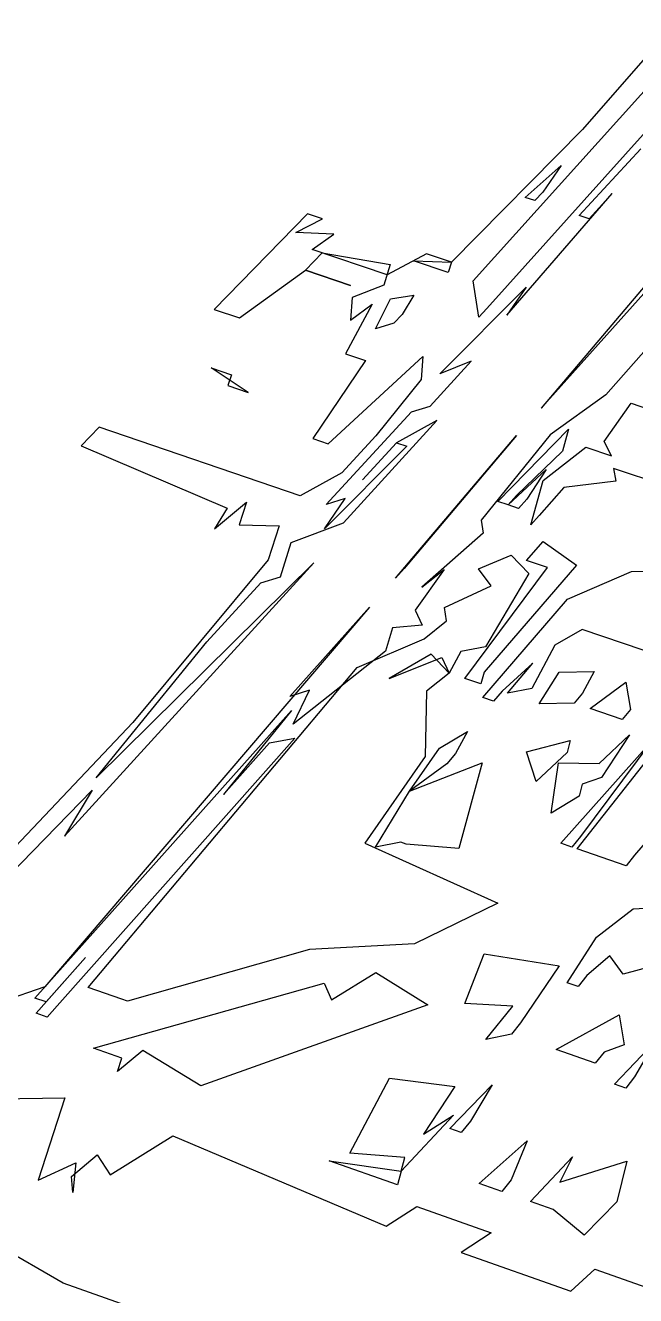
# Model space of a CAD drawing. Extents: x -685 to 123, y -1272 to 108.
# Drawn here: x -190.3 to -149, y -28.8 to 57.2 of the extents above; entities that cross this region are included whole.
import ezdxf

# ---------------------------------------------------------------- set-up
doc = ezdxf.new("R2010")
doc.units = 0

msp = doc.modelspace()

# ---------------------------------------------------------------- linework, layer by layer
for p, q in [((-133.4394, 57.1553), (-155.4017, 31.2499)), ((-146.8089, 56.7435), (-152.5992, 50.1201)), ((-160.0003, 39.8655), (-147.2001, 54.0621)), ((-144.7521, 53.9561), (-159.0676, 38.0025)), ((-155.4017, 31.2499), (-137.2808, 51.4768)), ((-152.5992, 50.1201), (-161.4734, 41.131)), ((-152.8194, 44.2938), (-148.6567, 48.8057)), ((-156.4785, 45.5187), (-154.0304, 47.6693)), ((-154.0304, 47.6693), (-155.2826, 45.8647)), ((-157.7125, 37.5462), (-150.5824, 45.7783)), ((-155.2826, 45.8647), (-155.8137, 45.2962)), ((-150.5824, 45.7783), (-152.1534, 44.0709)), ((-155.8137, 45.2962), (-156.4785, 45.5187)), ((-171.2075, 44.4035), (-177.5281, 37.9334)), ((-172.0032, 43.132), (-170.2026, 44.0656)), ((-170.2026, 44.0656), (-171.2075, 44.4035)), ((-152.1534, 44.0709), (-152.8194, 44.2938)), ((-169.4232, 43.0351), (-172.0032, 43.132)), ((-170.8881, 41.9828), (-169.4232, 43.0351)), ((-171.3491, 40.5819), (-170.2144, 41.756)), ((-165.8302, 40.2797), (-170.8881, 41.9828)), ((-170.2144, 41.756), (-165.6097, 40.9803)), ((-163.1549, 41.6963), (-165.8302, 40.2797)), ((-161.4734, 41.131), (-163.1549, 41.6963)), ((-175.8237, 37.3569), (-171.3491, 40.5819)), ((-171.3491, 40.5819), (-168.3053, 39.5558)), ((-168.3053, 39.5558), (-171.3491, 40.5819)), ((-165.6097, 40.9803), (-166.0516, 39.5766)), ((-161.686, 40.4325), (-164.0438, 41.2256)), ((-164.0438, 41.2256), (-161.4734, 41.131)), ((-161.4734, 41.131), (-161.686, 40.4325)), ((-143.6553, 40.475), (-151.0248, 32.1552)), ((-166.0516, 39.5766), (-168.1928, 38.7348)), ((-159.6165, 37.4085), (-160.0003, 39.8655)), ((-168.1928, 38.7348), (-168.3067, 37.1986)), ((-165.5961, 38.6425), (-164.0216, 38.8926)), ((-164.0216, 38.8926), (-164.7992, 37.5902)), ((-162.2642, 33.5696), (-156.421, 39.4324)), ((-156.421, 39.4324), (-157.7125, 37.5462)), ((-177.5281, 37.9334), (-175.8237, 37.3569)), ((-166.836, 38.2772), (-168.6502, 34.9307)), ((-168.3067, 37.1986), (-166.836, 38.2772)), ((-166.6044, 36.6238), (-165.5961, 38.6425)), ((-159.0676, 38.0025), (-159.6165, 37.4085)), ((-165.3602, 36.993), (-166.6044, 36.6238)), ((-164.7992, 37.5902), (-165.3602, 36.993)), ((-152.9517, 1.4176), (-124.4229, 37.7787)), ((-167.2811, 34.4676), (-170.8578, 29.1913)), ((-169.8166, 28.8376), (-163.4144, 34.754)), ((-168.6502, 34.9307), (-167.2811, 34.4676)), ((-163.4144, 34.754), (-163.5114, 33.1926)), ((-162.9204, 31.3865), (-160.1231, 34.4353)), ((-160.1231, 34.4353), (-162.2642, 33.5696)), ((-175.2215, 32.3121), (-177.7316, 33.9779)), ((-177.7316, 33.9779), (-176.3555, 33.5112)), ((-176.3555, 33.5112), (-176.6009, 32.7802)), ((-176.6009, 32.7802), (-175.2215, 32.3121)), ((-163.5114, 33.1926), (-166.5795, 29.3793)), ((-151.0248, 32.1552), (-154.7792, 29.4361)), ((-169.9501, 24.7275), (-164.1755, 31.004)), ((-164.1755, 31.004), (-162.9204, 31.3865)), ((-151.1271, 29.004), (-149.3117, 31.5771)), ((-149.3117, 31.5771), (-145.8815, 30.4195)), ((-168.783, 23.4889), (-162.4506, 30.4196)), ((-162.4506, 30.4196), (-165.1935, 28.9089)), ((-185.3145, 29.9627), (-186.5443, 28.7038)), ((-171.7017, 25.3243), (-185.3145, 29.9627)), ((-166.5795, 29.3793), (-168.8937, 26.8709)), ((-165.2506, 19.7405), (-157.0577, 29.4014)), ((-157.0577, 29.4014), (-164.6671, 20.3926)), ((-154.7792, 29.4361), (-159.4595, 23.6619)), ((-158.329, 24.9346), (-153.5408, 29.8204)), ((-153.5408, 29.8204), (-153.9474, 28.3482)), ((-186.5443, 28.7038), (-176.6476, 24.482)), ((-170.8578, 29.1913), (-169.8166, 28.8376)), ((-164.5002, 28.6736), (-170.0746, 23.0855)), ((-165.1935, 28.9089), (-167.4987, 26.3964)), ((-167.4987, 26.3964), (-165.1935, 28.9089)), ((-165.1935, 28.9089), (-164.5002, 28.6736)), ((-155.2582, 26.3555), (-152.3624, 28.6182)), ((-152.3624, 28.6182), (-150.6344, 28.0334)), ((-150.6344, 28.0334), (-151.1271, 29.004)), ((-153.9474, 28.3482), (-157.0696, 25.3309)), ((-168.8937, 26.8709), (-171.7017, 25.3243)), ((-157.6308, 24.6974), (-155.051, 27.1005)), ((-155.051, 27.1005), (-156.3723, 25.0941)), ((-145.2836, 25.4147), (-150.4861, 27.1762)), ((-150.4861, 27.1762), (-150.3373, 26.3158)), ((-156.0944, 23.3479), (-155.2582, 26.3555)), ((-153.8674, 25.8838), (-155.5347, 23.9852)), ((-150.3373, 26.3158), (-153.8674, 25.8838)), ((-170.0746, 23.0855), (-168.6636, 25.1268)), ((-168.6636, 25.1268), (-169.9501, 24.7275)), ((-157.6308, 24.6974), (-158.329, 24.9346)), ((-157.0696, 25.3309), (-157.6308, 24.6974)), ((-156.3723, 25.0941), (-156.9323, 24.4601)), ((-177.5035, 23.0731), (-175.3449, 24.8833)), ((-176.6476, 24.482), (-177.5035, 23.0731)), ((-175.3449, 24.8833), (-175.8425, 23.358)), ((-156.9323, 24.4601), (-157.6308, 24.6974)), ((-175.8425, 23.358), (-173.131, 23.2816)), ((-173.131, 23.2816), (-173.8682, 20.9746)), ((-172.3177, 22.1541), (-168.783, 23.4889)), ((-159.4595, 23.6619), (-159.3261, 22.7834)), ((-155.5347, 23.9852), (-156.0944, 23.3479)), ((-159.3261, 22.7834), (-163.4801, 19.1358)), ((-173.0519, 19.8359), (-172.3177, 22.1541)), ((-156.3777, 20.943), (-155.253, 22.2311)), ((-155.253, 22.2311), (-153.0008, 20.6306)), ((-131.5334, 21.5694), (-149.0678, 0.988)), ((-187.668, 2.2856), (-170.7938, 20.7802)), ((-170.7938, 20.7802), (-185.5158, 6.2322)), ((-173.8682, 20.9746), (-183.0409, 9.9784)), ((-159.6287, 20.3679), (-157.4336, 21.3026)), ((-157.4336, 21.3026), (-156.2378, 20.0552)), ((-154.9691, 20.4633), (-156.3777, 20.943)), ((-174.3643, 19.4222), (-173.0519, 19.8359)), ((-164.6671, 20.3926), (-165.2506, 19.7405)), ((-161.968, 20.32), (-163.9364, 17.5786)), ((-163.4801, 19.1358), (-161.968, 20.32)), ((-160.5572, 12.9542), (-154.9691, 20.4633)), ((-158.7874, 19.235), (-159.6287, 20.3679)), ((-153.0008, 20.6306), (-159.2581, 13.3815)), ((-156.2378, 20.0552), (-159.1733, 15.0874)), ((-153.6217, 18.32), (-149.2795, 20.1992)), ((-149.2795, 20.1992), (-146.9727, 20.247)), ((-178.0287, 15.4337), (-174.3643, 19.4222)), ((-161.9326, 17.752), (-158.7874, 19.235)), ((-159.3436, 11.6622), (-153.6217, 18.32)), ((-167.0135, 17.7699), (-188.9982, -7.9155)), ((-172.4182, 11.7284), (-167.0135, 17.7699)), ((-163.9364, 17.5786), (-163.4534, 16.5518)), ((-161.8021, 16.8488), (-161.9326, 17.752)), ((-165.4664, 16.376), (-165.9337, 14.797)), ((-163.4534, 16.5518), (-165.4664, 16.376)), ((-163.3254, 15.643), (-161.8021, 16.8488)), ((-167.8411, 13.699), (-163.3254, 15.643)), ((-152.6185, 16.28), (-154.4605, 15.1985)), ((-146.212, 14.0933), (-152.6185, 16.28)), ((-185.5158, 6.2322), (-178.0287, 15.4337)), ((-165.9337, 14.797), (-172.1937, 9.8594)), ((-160.8248, 14.787), (-161.6336, 13.3231)), ((-159.1733, 15.0874), (-160.8248, 14.787)), ((-154.4605, 15.1985), (-156.03, 12.2757)), ((-162.8391, 14.6081), (-165.6857, 12.9593)), ((-165.6857, 12.9593), (-162.1234, 14.363)), ((-161.6336, 13.3231), (-162.8391, 14.6081)), ((-162.1234, 14.363), (-161.6336, 13.3231)), ((-155.9576, 13.9872), (-158.0436, 12.0926)), ((-157.6842, 11.9694), (-155.9576, 13.9872)), ((-186.0576, -7.9545), (-167.8411, 13.699)), ((-161.6336, 13.3231), (-163.1683, 12.0954)), ((-159.4803, 12.585), (-160.5572, 12.9542)), ((-159.2581, 13.3815), (-159.4803, 12.585)), ((-155.5269, 11.23), (-154.169, 13.3752)), ((-154.169, 13.3752), (-151.8135, 13.4333)), ((-151.8135, 13.4333), (-152.5876, 11.967)), ((-171.0878, 12.1616), (-172.4182, 11.7284)), ((-172.1937, 9.8594), (-171.0878, 12.1616)), ((-163.1683, 12.0954), (-163.241, 7.6754)), ((-158.0436, 12.0926), (-158.6239, 11.4154)), ((-156.03, 12.2757), (-157.6842, 11.9694)), ((-152.0779, 10.9219), (-149.667, 12.6993)), ((-149.667, 12.6993), (-149.3556, 10.8605)), ((-158.6239, 11.4154), (-159.3436, 11.6622)), ((-153.1565, 11.2913), (-155.5269, 11.23)), ((-152.5876, 11.967), (-153.1565, 11.2913)), ((-189.6737, -8.6726), (-172.3062, 10.7958)), ((-172.3062, 10.7958), (-176.9036, 5.1042)), ((-149.9191, 10.1824), (-152.0779, 10.9219)), ((-149.3556, 10.8605), (-149.9191, 10.1824)), ((-183.0409, 9.9784), (-200.0835, -8.0246)), ((-172.0808, 8.9193), (-188.1567, -9.2039)), ((-176.9036, 5.1042), (-173.7869, 8.6028)), ((-173.7869, 8.6028), (-172.0808, 8.9193)), ((-162.2832, 8.2419), (-160.3775, 9.369)), ((-160.3775, 9.369), (-161.1944, 7.8673)), ((-156.3947, 8.0005), (-153.4302, 8.7535)), ((-154.0534, 1.7976), (-147.959, 8.636)), ((-153.4302, 8.7535), (-153.6428, 7.9425)), ((-147.959, 8.636), (-152.7374, 2.2527)), ((-151.4687, 7.1959), (-149.4026, 9.1308)), ((-149.4026, 9.1308), (-151.3149, 6.2551)), ((-164.3085, 5.3341), (-162.2832, 8.2419)), ((-161.1944, 7.8673), (-161.7869, 7.1748)), ((-155.7421, 5.9917), (-156.3947, 8.0005)), ((-153.6428, 7.9425), (-155.7421, 5.9917)), ((-163.241, 7.6754), (-167.3439, 1.7972)), ((-164.3085, 5.3341), (-159.3785, 7.2426)), ((-161.7869, 7.1748), (-164.3085, 5.3341)), ((-159.3785, 7.2426), (-160.9753, 1.4413)), ((-154.7185, 3.8404), (-154.2191, 7.253)), ((-154.2191, 7.253), (-151.4687, 7.1959)), ((-151.3149, 6.2551), (-152.616, 5.811)), ((-194.1277, -3.1673), (-185.796, 5.398)), ((-185.796, 5.398), (-187.668, 2.2856)), ((-166.6068, 1.5422), (-164.3085, 5.3341)), ((-152.616, 5.811), (-152.8284, 4.9894)), ((-152.8284, 4.9894), (-154.7185, 3.8404)), ((-167.3439, 1.7972), (-158.3382, -2.2481)), ((-164.8921, 1.8736), (-166.6068, 1.5422)), ((-164.5239, 1.7463), (-164.8921, 1.8736)), ((-160.9753, 1.4413), (-164.5239, 1.7463)), ((-153.319, 1.5443), (-154.0534, 1.7976)), ((-152.7374, 2.2527), (-153.319, 1.5443)), ((-149.6431, 0.2766), (-152.9517, 1.4176)), ((-149.0678, 0.988), (-149.6431, 0.2766)), ((-158.3382, -2.2481), (-163.9754, -4.9961)), ((-149.1619, -2.6403), (-137.8353, -1.9747)), ((-151.6529, -4.5623), (-149.1619, -2.6403)), ((-163.9754, -4.9961), (-171.0802, -5.3898)), ((-153.6433, -7.6343), (-151.6529, -4.5623)), ((-189.592, -9.6989), (-186.2345, -5.9246)), ((-186.2345, -5.9246), (-188.9153, -8.9382)), ((-171.0802, -5.3898), (-183.4088, -8.8811)), ((-160.5645, -9.0487), (-159.2558, -5.6865)), ((-159.2558, -5.6865), (-154.1711, -6.5053)), ((-150.7497, -5.8101), (-152.3012, -7.1538)), ((-149.8425, -7.0635), (-150.7497, -5.8101)), ((-143.8004, -5.4183), (-149.8425, -7.0635)), ((-154.1711, -6.5053), (-156.7962, -10.3598)), ((-185.6994, -12.066), (-170.0892, -7.6619)), ((-170.0892, -7.6619), (-169.5905, -8.8054)), ((-169.5905, -8.8054), (-166.5799, -6.9556)), ((-166.5799, -6.9556), (-163.0627, -9.1427)), ((-152.8939, -7.8944), (-153.6433, -7.6343)), ((-152.3012, -7.1538), (-152.8939, -7.8944)), ((-188.9982, -7.9155), (-191.8702, -8.9004)), ((-183.7874, -8.7486), (-186.0576, -7.9545)), ((-188.9153, -8.9382), (-189.6737, -8.6726)), ((-188.1567, -9.2039), (-188.832, -9.9652)), ((-183.4088, -8.8811), (-183.7874, -8.7486)), ((-163.0627, -9.1427), (-178.4402, -14.6121)), ((-157.3211, -9.2165), (-160.5645, -9.0487)), ((-159.147, -11.4742), (-157.3211, -9.2165)), ((-188.832, -9.9652), (-189.592, -9.6989)), ((-154.3781, -12.1665), (-150.107, -9.8122)), ((-150.107, -9.8122), (-149.7817, -11.8381)), ((-157.4028, -11.1133), (-159.147, -11.4742)), ((-156.7962, -10.3598), (-157.4028, -11.1133)), ((-149.7817, -11.8381), (-151.1312, -12.3309)), ((-150.4284, -14.5118), (-147.6824, -11.6092)), ((-147.6824, -11.6092), (-149.0743, -14.0131)), ((-183.7915, -12.7352), (-185.6994, -12.066)), ((-182.3614, -12.2332), (-184.0794, -13.6416)), ((-184.0794, -13.6416), (-183.7915, -12.7352)), ((-178.4402, -14.6121), (-182.3614, -12.2332)), ((-151.7278, -13.0892), (-154.3781, -12.1665)), ((-151.1312, -12.3309), (-151.7278, -13.0892)), ((-168.3384, -19.1663), (-165.6694, -14.0952)), ((-165.6694, -14.0952), (-161.2334, -14.658)), ((-161.574, -17.5146), (-158.7109, -14.5549)), ((-158.7109, -14.5549), (-160.1843, -17.0048)), ((-149.6685, -14.7765), (-150.4284, -14.5118)), ((-149.0743, -14.0131), (-149.6685, -14.7765)), ((-193.2485, -15.5135), (-187.6419, -15.4364)), ((-187.6419, -15.4364), (-189.4483, -21.0062)), ((-161.2334, -14.658), (-163.3525, -17.8918)), ((-161.3324, -16.6031), (-164.8673, -20.3846)), ((-163.3525, -17.8918), (-161.3324, -16.6031)), ((-160.1843, -17.0048), (-160.8071, -17.7831)), ((-184.5762, -20.6385), (-180.328, -18.0087)), ((-180.328, -18.0087), (-165.8779, -24.1197)), ((-160.8071, -17.7831), (-161.574, -17.5146)), ((-159.6033, -21.2188), (-156.3526, -18.345)), ((-156.3526, -18.345), (-157.4363, -20.9693)), ((-187.2027, -20.7535), (-185.4448, -19.2948)), ((-185.4448, -19.2948), (-184.5762, -20.6385)), ((-165.1184, -21.3126), (-169.7544, -19.6844)), ((-169.7544, -19.6844), (-164.8673, -20.3846)), ((-164.6172, -19.4603), (-168.3384, -19.1663)), ((-164.8673, -20.3846), (-164.6172, -19.4603)), ((-156.1251, -22.4387), (-153.2822, -19.419)), ((-153.2822, -19.419), (-154.12, -21.1256)), ((-154.12, -21.1256), (-149.6048, -19.7107)), ((-149.6048, -19.7107), (-150.2613, -22.4772)), ((-189.4483, -21.0062), (-186.9037, -19.8176)), ((-186.9037, -19.8176), (-187.1137, -21.8307)), ((-164.8673, -20.3846), (-165.1184, -21.3126)), ((-187.1137, -21.8307), (-187.2027, -20.7535)), ((-158.0581, -21.7608), (-159.6033, -21.2188)), ((-157.4363, -20.9693), (-158.0581, -21.7608)), ((-165.8779, -24.1197), (-163.8198, -22.7895)), ((-163.8198, -22.7895), (-158.7723, -24.5635)), ((-154.9645, -22.8458), (-156.1251, -22.4387)), ((-154.5775, -22.9816), (-154.9645, -22.8458)), ((-152.4794, -24.7324), (-154.5775, -22.9816)), ((-150.2613, -22.4772), (-152.4794, -24.7324)), ((-158.7723, -24.5635), (-160.8139, -25.902)), ((-187.7548, -27.9735), (-192.5589, -25.1977)), ((-160.8139, -25.902), (-153.3907, -28.5145)), ((-153.3907, -28.5145), (-151.7634, -27.0268)), ((-151.7634, -27.0268), (-134.1396, -33.2207)), ((-180.2506, -30.6351), (-187.7548, -27.9735))]:
    msp.add_line(p, q)

doc.saveas('drawing.dxf')
